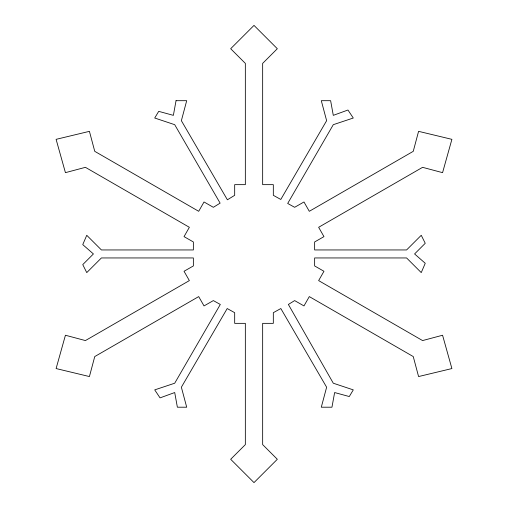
<?xml version="1.0" encoding="UTF-8"?>
<svg xmlns="http://www.w3.org/2000/svg" width="508" height="508" viewBox="0 0 508 508"><rect width="100%" height="100%" fill="white"/><g stroke="black" fill="none" stroke-linecap="round" stroke-linejoin="round"><path stroke-width="0.76" d="M176.041 100.692L173.374 115.354L158.718 111.354L154.718 118.021L174.708 124.682L220.123 203.143L213.354 207.308L204.026 201.974L198.698 211.303L94.748 151.333L89.421 131.343L56.102 139.344L65.43 172.656L85.42 167.329L189.363 227.298L184.036 236.626L193.364 241.954L193.364 249.949L101.409 249.949L86.754 235.293L82.753 244.621L93.415 253.949L82.753 264.611L86.754 272.606L101.409 257.95L193.364 257.95L193.364 265.944L184.036 271.272L189.363 280.6L85.42 340.57L65.43 335.242L56.102 368.56L89.421 376.555L94.748 356.565L198.698 296.596L204.026 305.924L213.354 300.59L220.307 304.457L174.708 383.216L154.718 389.877L160.045 397.878L174.708 392.544L177.375 407.206L186.703 407.206L181.369 387.217L227.209 308.54L234.677 312.687L234.677 323.348L245.339 323.348L245.339 444.621L230.676 459.276L254 482.6L277.324 459.276L262.661 444.621L262.661 323.348L273.323 323.348L273.323 312.687L280.829 308.54L326.631 387.217L321.297 407.206L331.959 407.206L334.626 392.544L349.282 396.545L353.282 389.877L333.292 383.216L288.373 304.457L294.646 300.59L303.974 305.924L309.302 296.596L413.252 356.565L418.579 376.555L451.898 368.56L442.57 335.242L422.58 340.57L318.637 280.6L323.964 271.272L314.636 265.944L314.636 257.95L406.59 257.95L421.246 272.606L425.247 263.277L414.585 253.949L425.247 243.288L421.246 235.293L406.59 249.949L314.636 249.949L314.636 241.954L323.964 236.626L318.637 227.298L422.58 167.329L442.57 172.656L451.898 139.344L418.579 131.343L413.252 151.333L309.302 211.303L303.974 201.974L294.646 207.308L287.693 203.448L333.292 124.682L353.282 118.021L347.955 110.02L333.292 115.354L330.625 100.692L321.297 100.692L326.631 120.682L280.791 199.46L273.323 195.313L273.323 184.652L262.661 184.652L262.661 63.379L277.324 48.724L254 25.4L230.676 48.724L245.339 63.379L245.339 184.652L234.677 184.652L234.677 195.313L227.394 199.796L181.369 120.682L186.703 100.692L176.041 100.692"/></g></svg>
